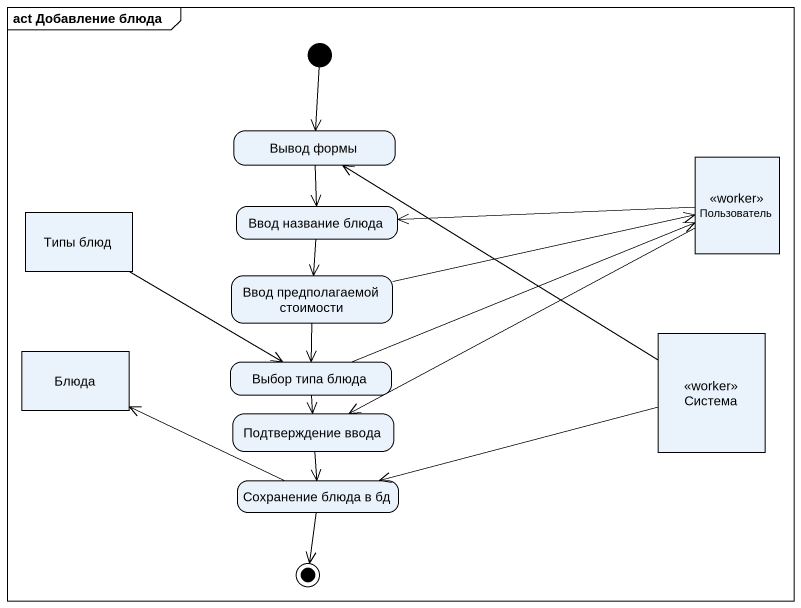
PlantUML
@startuml
mainframe act Добавление блюда
hide empty description
state "Вывод формы" as Вывод_формы
state "Ввод название блюда" as Ввод_название_блюда
state Пользователь <<worker>>
state "Типы блюд" as Типы_блюд <<object>>
state "Ввод предполагаемой стоимости" as Ввод_предполагаемой
state Блюда <<object>>
state "Выбор типа блюда" as Выбор_типа_блюда
state Система <<worker>>
state "Подтверждение ввода" as Подтверждение_ввода
state "Сохранение блюда в бд" as Сохранение_блюда_в_бд
[*] --> Вывод_формы
Вывод_формы --> Ввод_название_блюда
Ввод_название_блюда --> Ввод_предполагаемой
Пользователь -left-> Ввод_название_блюда
Пользователь -left-> Подтверждение_ввода
Типы_блюд -right-> Выбор_типа_блюда
Ввод_предполагаемой -right-> Пользователь
Ввод_предполагаемой --> Выбор_типа_блюда
Выбор_типа_блюда -right-> Пользователь
Выбор_типа_блюда --> Подтверждение_ввода
Система -up-> Вывод_формы
Система -left-> Сохранение_блюда_в_бд
Подтверждение_ввода --> Сохранение_блюда_в_бд
Сохранение_блюда_в_бд -left-> Блюда
Сохранение_блюда_в_бд --> [*]
@enduml
